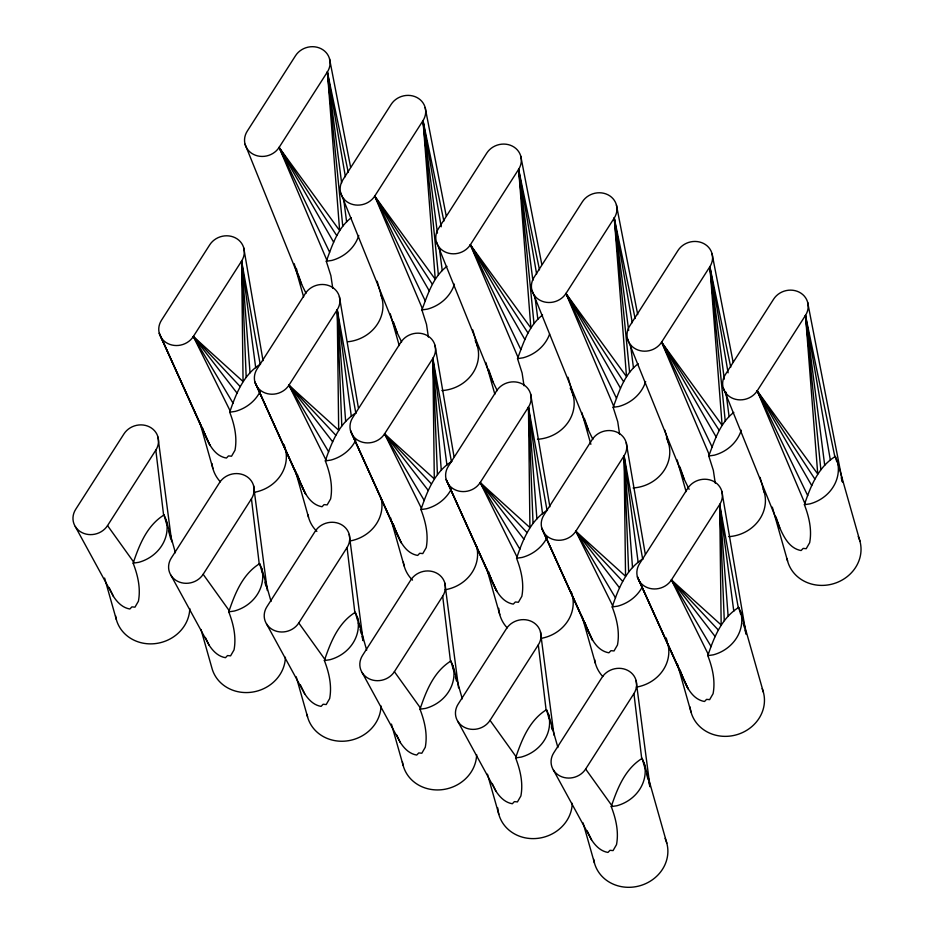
<?xml version="1.0" encoding="UTF-8"?>
<svg xmlns="http://www.w3.org/2000/svg" width="934" height="934" viewBox="0 0 934 934"><rect width="100%" height="100%" fill="white"/><g stroke="black" fill="none" stroke-linecap="round" stroke-linejoin="round"><path stroke-width="1.4" d="M75.269 526.507L113.469 596.464C117.404 602.43 122.506 607.754 129.861 609.015L131.892 606.878L134.975 607.158L138.419 601.204C140.836 588.35 137.858 575.379 133.142 563.155C139.306 544.954 146.895 525.597 164.022 514.961L166.042 519.631L175.429 552.776M161.057 337.419L210.045 445.506L159.294 333.333L205.06 435.244C209.286 444.864 214.937 456.072 226.437 458.057L228.468 455.92L231.55 456.212L234.994 450.246C237.411 437.404 234.434 424.421 229.717 412.209C235.882 393.996 243.47 374.639 260.598 364.003M332.773 288.373L330.881 275.647L326.293 261.251C332.177 245.619 337.454 228.27 351.336 217.657M170.887 575.192L209.088 645.149C213.022 651.126 218.124 656.439 225.479 657.699L227.511 655.563L230.593 655.843L234.037 649.889C236.454 637.035 233.477 624.064 228.76 611.852C234.924 593.639 242.513 574.282 259.64 563.646L261.66 568.327L271.047 601.461M256.675 386.104L305.663 494.191L254.912 382.029L300.678 483.929C304.904 493.549 310.555 504.757 322.055 506.742L324.086 504.605L327.169 504.897L330.613 498.931C333.029 486.089 330.052 473.106 325.336 460.894C331.5 442.681 339.089 423.324 356.216 412.688M428.391 337.057L426.499 324.332L421.911 309.948C427.795 294.303 433.072 276.954 446.954 266.342M266.505 623.889L304.706 693.834C308.652 699.764 313.672 705.147 321.098 706.384L323.129 704.248L326.211 704.54L329.655 698.574C332.072 685.731 329.095 672.749 324.378 660.536C330.543 642.323 338.131 622.966 355.259 612.33L357.29 617.012L366.665 650.157M352.293 434.789L401.293 542.888L350.53 430.714L396.296 532.613C400.523 542.234 406.185 553.442 417.673 555.438L419.705 553.29L422.787 553.582L426.231 547.616C428.648 534.773 425.671 521.791 420.954 509.579C427.118 491.377 434.707 472.02 451.834 461.373M524.009 385.754L522.118 373.016L517.529 358.633C523.414 342.988 528.691 325.639 542.572 315.027M362.135 672.573L400.336 742.518C404.27 748.496 409.361 753.82 416.716 755.069L418.759 752.932L421.829 753.224L425.274 747.258C427.702 734.416 424.713 721.433 419.996 709.221C426.161 691.008 433.75 671.651 450.877 661.015L452.908 665.697L462.283 698.842M447.911 483.473L496.911 591.572L446.148 479.399L491.926 581.31C496.141 590.918 501.803 602.126 513.291 604.123L515.334 601.986L518.405 602.267L521.849 596.312C524.278 583.458 521.289 570.487 516.572 558.263C522.736 540.062 530.325 520.705 547.452 510.069M619.627 434.438L617.736 421.701L613.148 407.317C619.032 391.673 624.309 374.336 638.191 363.723M457.753 721.258L495.954 791.203C499.888 797.181 504.979 802.504 512.334 803.765L514.377 801.617L517.448 801.909L520.892 795.943C523.32 783.101 520.331 770.118 515.615 757.906C521.779 739.705 529.368 720.347 546.495 709.7L548.527 714.382L557.902 747.527M543.53 532.17L592.53 640.257L541.767 528.084L587.544 629.995C591.759 639.603 597.421 650.823 608.91 652.808L610.953 650.671L614.023 650.951L617.467 644.997C619.896 632.143 616.907 619.172 612.202 606.96C618.355 588.747 625.943 569.39 643.071 558.754M715.246 483.123L713.354 470.397L708.778 456.002C714.662 440.358 719.927 423.02 733.809 412.408M553.372 769.943L591.572 839.899C595.507 845.865 600.597 851.189 607.952 852.45L609.995 850.314L613.066 850.594L616.51 844.64C618.938 831.785 615.95 818.814 611.245 806.591C617.397 788.389 624.986 769.032 642.113 758.396L644.145 763.066L666.806 843.168M639.148 580.855L688.148 688.942L637.385 576.768L683.163 678.679C687.377 688.3 693.04 699.508 704.528 701.492L706.571 699.356L709.642 699.648L713.086 693.682C715.514 680.839 712.525 667.857 707.82 655.645C713.973 637.432 721.562 618.074 738.701 607.439L740.72 612.12L763.382 692.211M723.173 387.68L779.738 527.722C783.953 537.342 789.615 548.55 801.115 550.546L803.147 548.398L806.217 548.69L809.661 542.724C812.09 529.882 809.101 516.899 804.396 504.687C810.549 486.486 818.137 467.128 835.276 456.481L837.296 461.162L859.957 541.265M326.842 260.189L279.103 147.42L327.39 71.941A18.762 16.999 -15.8 0 0 321.121 48.731A18.762 16.999 -15.8 0 0 295.518 55.713L247.23 131.192A18.762 16.999 -15.8 0 0 253.511 154.402A18.762 16.999 -15.8 0 0 279.103 147.42L339.637 230.581L327.39 71.941L348.265 172.44M230.266 411.147L193.326 336.52L241.614 261.041A18.762 16.999 -15.8 0 0 235.333 237.831A18.762 16.999 -15.8 0 0 209.741 244.813L161.454 320.292A18.762 16.999 -15.8 0 0 167.735 343.502A18.762 16.999 -15.8 0 0 193.326 336.52L243.062 381.527L241.614 261.041L260.212 364.447M107.538 525.608L155.826 450.13A18.762 16.999 -15.8 0 0 149.545 426.92A18.762 16.999 -15.8 0 0 123.953 433.901L75.666 509.38A18.762 16.999 -15.8 0 0 81.947 532.59A18.762 16.999 -15.8 0 0 107.538 525.608L133.69 562.093M422.46 308.874L374.721 196.105L423.009 120.626A18.762 16.999 -15.8 0 0 416.739 97.416A18.762 16.999 -15.8 0 0 391.136 104.398L342.848 179.877A18.762 16.999 -15.8 0 0 349.129 203.087A18.762 16.999 -15.8 0 0 374.721 196.105L435.256 279.266L423.009 120.626L443.883 221.125M325.884 459.832L288.945 385.205L337.232 309.726A18.762 16.999 -15.8 0 0 330.951 286.516A18.762 16.999 -15.8 0 0 305.36 293.498L257.072 368.977A18.762 16.999 -15.8 0 0 263.353 392.187A18.762 16.999 -15.8 0 0 288.945 385.205L338.68 430.212L337.232 309.726L355.831 413.132M203.157 574.293L251.444 498.826A18.762 16.999 -15.8 0 0 245.163 475.616A18.762 16.999 -15.8 0 0 219.572 482.586L171.284 558.065A18.762 16.999 -15.8 0 0 177.565 581.275A18.762 16.999 -15.8 0 0 203.157 574.293L229.309 610.778M518.078 357.559L470.351 244.79L518.639 169.323A18.762 16.999 -15.8 0 0 512.357 146.113A18.762 16.999 -15.8 0 0 486.766 153.094L438.478 228.561A18.762 16.999 -15.8 0 0 444.747 251.771A18.762 16.999 -15.8 0 0 470.351 244.79L530.874 327.951L518.639 169.323L539.502 269.821M421.503 508.516L384.563 433.89L432.851 358.411A18.762 16.999 -15.8 0 0 426.569 335.201A18.762 16.999 -15.8 0 0 400.978 342.183L352.69 417.661A18.762 16.999 -15.8 0 0 358.971 440.871A18.762 16.999 -15.8 0 0 384.563 433.89L434.298 478.897L432.851 358.411L451.449 461.816M298.775 622.978L347.063 547.511A18.762 16.999 -15.8 0 0 340.793 524.301A18.762 16.999 -15.8 0 0 315.19 531.283L266.902 606.75A18.762 16.999 -15.8 0 0 273.183 629.96A18.762 16.999 -15.8 0 0 298.775 622.978L324.927 659.462M613.696 406.255L565.969 293.486L614.257 218.007A18.762 16.999 -15.8 0 0 607.976 194.797A18.762 16.999 -15.8 0 0 582.384 201.779L534.096 277.258A18.762 16.999 -15.8 0 0 540.366 300.468A18.762 16.999 -15.8 0 0 565.969 293.486L626.504 376.636L614.257 218.007L635.12 318.506M517.121 557.201L480.181 482.574L528.469 407.096A18.762 16.999 -15.8 0 0 522.188 383.886A18.762 16.999 -15.8 0 0 496.596 390.867L448.308 466.346A18.762 16.999 -15.8 0 0 454.589 489.556A18.762 16.999 -15.8 0 0 480.181 482.574L529.928 527.593L528.469 407.096L547.067 510.501M394.393 671.674L442.693 596.196A18.762 16.999 -15.8 0 0 436.411 572.986A18.762 16.999 -15.8 0 0 410.808 579.967L362.52 655.446A18.762 16.999 -15.8 0 0 368.802 678.656A18.762 16.999 -15.8 0 0 394.393 671.674L420.545 708.159M709.326 454.94L661.587 342.171L709.875 266.692A18.762 16.999 -15.8 0 0 703.594 243.482A18.762 16.999 -15.8 0 0 678.002 250.464L629.714 325.943A18.762 16.999 -15.8 0 0 635.996 349.153A18.762 16.999 -15.8 0 0 661.587 342.171L722.122 425.32L709.875 266.692L730.738 367.19M612.739 605.886L575.799 531.259L624.087 455.792A18.762 16.999 -15.8 0 0 617.806 432.582A18.762 16.999 -15.8 0 0 592.214 439.552L543.927 515.031A18.762 16.999 -15.8 0 0 550.208 538.241A18.762 16.999 -15.8 0 0 575.799 531.259L625.546 576.278L624.087 455.792L642.697 559.186M490.023 720.359L538.311 644.88A18.762 16.999 -15.8 0 0 532.03 621.67A18.762 16.999 -15.8 0 0 506.438 628.652L458.15 704.131A18.762 16.999 -15.8 0 0 464.42 727.341A18.762 16.999 -15.8 0 0 490.023 720.359L516.163 756.844M804.945 503.624L757.205 390.856L805.493 315.377A18.762 16.999 -15.8 0 0 799.212 292.167A18.762 16.999 -15.8 0 0 773.621 299.149L725.333 374.627A18.762 16.999 -15.8 0 0 731.614 397.837A18.762 16.999 -15.8 0 0 757.205 390.856L817.74 474.005L805.493 315.377L834.891 456.924M708.369 654.571L671.418 579.956L719.705 504.477A18.762 16.999 -15.8 0 0 713.424 481.267A18.762 16.999 -15.8 0 0 687.833 488.248L639.545 563.716A18.762 16.999 -15.8 0 0 645.826 586.926A18.762 16.999 -15.8 0 0 671.418 579.956L721.165 624.963L719.705 504.477L738.315 607.882M585.641 769.044L633.929 693.565A18.762 16.999 -15.8 0 0 627.648 670.355A18.762 16.999 -15.8 0 0 602.056 677.337L553.769 752.816A18.762 16.999 -15.8 0 0 560.038 776.026A18.762 16.999 -15.8 0 0 585.641 769.044L611.793 805.528M326.293 261.251L331.885 260.423A37.523 33.998 -15.8 0 0 358.784 235.461M421.911 309.948L427.503 309.107A37.523 33.998 -15.8 0 0 454.414 284.146M517.529 358.633L523.122 357.804A37.523 33.998 -15.8 0 0 549.612 334.068M229.717 412.209L235.31 411.38A37.523 33.998 -15.8 0 0 260.259 391.299M613.148 407.317L618.74 406.488A37.523 33.998 -15.8 0 0 645.651 381.527M325.336 460.894L330.928 460.065A37.523 33.998 -15.8 0 0 355.877 439.996M708.778 456.002L714.358 455.173A37.523 33.998 -15.8 0 0 741.269 430.212M420.954 509.579L426.546 508.75A37.523 33.998 -15.8 0 0 451.496 488.68M133.142 563.155L138.734 562.326A37.523 33.998 -15.8 0 0 166.042 519.631M804.396 504.687L809.976 503.858A37.523 33.998 -15.8 0 0 837.296 461.162M516.572 558.263L522.164 557.435A37.523 33.998 -15.8 0 0 547.114 537.365M228.76 611.852L234.352 611.023A37.523 33.998 -15.8 0 0 261.66 568.327M612.202 606.96L617.783 606.131A37.523 33.998 -15.8 0 0 642.125 587.241M324.378 660.536L329.971 659.708A37.523 33.998 -15.8 0 0 357.29 617.012M707.82 655.645L713.401 654.816A37.523 33.998 -15.8 0 0 740.72 612.12M419.996 709.221L425.589 708.392A37.523 33.998 -15.8 0 0 452.908 665.697M515.615 757.906L521.207 757.077A37.523 33.998 -15.8 0 0 548.527 714.382M611.245 806.591L616.825 805.762A37.523 33.998 -15.8 0 0 644.145 763.066M711.148 646.608L671.418 579.956L718.269 629.983M615.529 597.912L575.799 531.259L622.651 581.298M519.911 549.227L480.181 482.574L527.033 532.613M424.293 500.542L384.563 433.89L431.415 483.917M328.675 451.858L288.945 385.205L335.796 435.232M233.056 403.173L193.326 336.52L240.178 386.548M671.418 579.956L715.164 636.556M575.799 531.259L619.546 587.871M480.181 482.574L523.927 539.187M384.563 433.89L428.297 490.502M288.945 385.205L332.679 441.817M193.326 336.52L237.061 393.132M807.723 495.65L757.205 390.856L814.845 479.025M712.105 446.966L661.587 342.171L719.227 430.341M616.487 398.281L565.969 293.486L623.608 381.656M520.868 349.585L470.351 244.79L527.99 332.971M425.25 300.9L374.721 196.105L432.372 284.286M329.632 252.215L279.103 147.42L336.754 235.602M757.205 390.856L811.739 485.61M661.587 342.171L716.121 436.925M565.969 293.486L620.503 388.24M470.351 244.79L524.885 339.544M374.721 196.105L429.255 290.859M279.103 147.42L333.636 242.175M627.555 338.995L684.12 479.037L689.105 489.299M531.925 290.299L588.502 430.352L592.856 439.33M436.306 241.614L492.872 381.667L497.238 390.646M340.688 192.929L397.254 332.983L401.62 341.961M587.206 830.91L591.572 839.899M245.07 144.245L301.635 284.298L306.002 293.276M492.206 783.509L495.954 791.203M396.588 734.824L400.336 742.518M300.351 684.856L304.706 693.834M205.352 637.455L209.088 645.149M109.115 587.486L113.469 596.464M779.738 527.722L775.921 516.759M684.12 479.037L679.905 466.883M683.163 678.679L680.139 670.11M588.502 430.352L584.287 418.198M587.544 629.995L584.918 622.616M492.872 381.667L488.669 369.502M491.926 581.31L488.505 571.538M397.254 332.983L393.447 322.02M396.296 532.613L393.284 524.044M301.635 284.298L297.829 273.323M300.678 483.929L297.269 474.168M205.06 435.244L202.445 427.877M296.276 268.268L297.432 272.133M835.276 456.481L836.782 461.735M738.701 607.439L740.58 614M642.113 758.396L645.137 768.88M546.495 709.7L549.134 718.888M450.877 661.015L453.889 671.511M355.259 612.33L357.524 620.199M358.271 622.826L359.403 626.761M259.64 563.646L262.279 572.822M164.022 514.961L167.034 525.445M772.325 507.15L787.572 561.007M760.043 477.379L764.339 492.58M677.103 459.843L686.093 491.611M664.81 430.084L668.721 443.883M677.313 663.619L690.997 711.965M666.199 638.004L667.378 642.148M581.87 412.536L590.86 444.304M568.024 377.254L573.102 395.199M582.092 616.323L595.378 663.268M571.363 592.074L572.145 594.841A37.523 33.998 -15.8 0 1 540.728 638.436M485.867 362.474L494.845 394.23M472.791 329.947L477.484 346.514M583.085 822.866L594.421 862.911M486.859 569.016L499.76 614.584M390.237 313.777L399.227 345.545M377.173 281.251L381.866 297.829M487.466 774.181L498.803 814.226M390.459 517.564L404.13 565.899M294.233 263.715L303.608 296.86M391.451 724.107L403.184 765.541M295.226 470.257L308.512 517.214M284.111 444.642L285.29 448.775M296.23 676.8L307.555 716.857M200.004 422.95L212.894 468.529M200.997 629.493L211.936 668.16A37.523 33.998 -15.8 0 0 252.215 692.129A37.523 33.998 -15.8 0 0 285.395 657.256M104.596 578.053L116.318 619.476M841.242 477.718L842.328 481.839M743.219 623.176L744.305 627.298M745.028 630.041L746.114 634.163L721.865 491.424M646.643 774.123L648.091 779.621M648.815 782.365L649.901 786.486M551.387 726.815L552.111 729.559M455.395 676.753L456.493 680.874M360.139 629.446L361.236 633.567M361.96 636.311L363.046 640.432M264.882 582.127L265.98 586.248M168.54 530.699L170.724 538.941M807.653 302.324L842.503 481.734M712.035 253.639L733.05 361.855M616.417 204.955L637.712 314.595M520.798 156.27L541.813 264.485M425.18 107.585L446.195 215.801M329.55 58.889L350.577 167.104M820.846 469.65L805.493 315.377L830.373 460.24M725.228 420.965L709.875 266.692L728.111 372.829M629.609 372.281L614.257 218.007L632.236 322.709M626.247 442.739L645.254 554.037M533.991 323.596L518.639 169.323L536.618 274.024M530.629 394.055L549.881 506.777M438.373 274.9L423.009 120.626L441.245 226.775M435.011 345.358L454.017 456.656M342.755 226.215L327.39 71.941L345.382 176.654M339.392 296.673L358.399 407.971M243.774 247.989L263.026 360.711M724.27 620.608L719.705 504.477L733.797 611.198M628.652 571.923L624.087 455.792L638.179 562.513M636.089 680.512L649.994 786.673M533.034 523.227L528.469 407.096L542.561 513.828M540.471 631.828L553.99 735.116M437.416 474.542L432.851 358.411L446.942 465.132M444.853 583.143L458.559 687.868M341.797 425.857L337.232 309.726L351.324 416.447M349.234 534.458L363.128 640.607M246.179 377.173L241.614 261.041L255.706 367.762M253.604 485.773L267.322 590.486M157.986 437.089L171.704 541.802M805.493 315.377L824.71 465.33M709.875 266.692L724.282 379.157M725.951 392.128L729.092 416.646M614.257 218.007L628.664 330.473M630.52 344.891L633.474 367.961M518.639 169.323L532.859 280.34M534.902 296.195L537.856 319.265M423.009 120.626L437.427 233.091M439.272 247.51L442.237 270.58M327.39 71.941L341.622 182.971M343.654 198.825L346.619 221.895M633.929 693.565L641.74 758.828M538.311 644.88L546.121 710.144M442.693 596.196L450.492 661.459M347.063 547.511L354.873 612.774M251.444 498.826L259.255 564.078M155.826 450.13L163.637 515.393M719.705 504.477L728.135 616.277M624.087 455.792L632.516 567.592M528.469 407.096L536.898 518.907M432.851 358.411L441.28 470.222M337.232 309.726L345.662 421.538M241.614 261.041L250.043 372.853M858.229 536.478A37.523 33.998 -15.8 0 1 834.004 583.563A37.523 33.998 -15.8 0 1 787.012 558.532M762.167 688.603A37.523 33.998 -15.8 0 1 735.385 735.093A37.523 33.998 -15.8 0 1 690.074 706.956M665.078 838.382A37.523 33.998 -15.8 0 1 640.175 885.677A37.523 33.998 -15.8 0 1 593.65 859.175M763.125 488.961A37.523 33.998 -15.8 0 1 728.742 536.641M667.763 643.526A37.523 33.998 -15.8 0 1 636.346 687.12M602.815 676.543A37.523 33.998 -15.8 0 1 594.608 659.544M572.25 803.31A37.523 33.998 -15.8 0 1 535.591 838.545A37.523 33.998 -15.8 0 1 497.775 807.945M666.432 437.953A37.523 33.998 -15.8 0 1 633.124 487.957M507.197 627.858A37.523 33.998 -15.8 0 1 498.733 608.303M476.632 754.625A37.523 33.998 -15.8 0 1 441.373 789.755A37.523 33.998 -15.8 0 1 402.414 761.805M570.219 388.135A37.523 33.998 -15.8 0 1 537.505 439.272M476.527 546.157A37.523 33.998 -15.8 0 1 445.109 589.751M412.489 580.096A37.523 33.998 -15.8 0 1 403.371 562.163M381.014 705.941A37.523 33.998 -15.8 0 1 346.456 740.989A37.523 33.998 -15.8 0 1 306.994 714.382M475.196 340.571A37.523 33.998 -15.8 0 1 441.875 390.587M380.909 497.472A37.523 33.998 -15.8 0 1 349.491 541.066M316.871 531.411A37.523 33.998 -15.8 0 1 307.951 514.739M381.107 295.413A37.523 33.998 -15.8 0 1 347.658 341.786M285.594 450.001A37.523 33.998 -15.8 0 1 253.873 492.37M220.342 481.792A37.523 33.998 -15.8 0 1 211.971 463.521M189.777 608.559A37.523 33.998 -15.8 0 1 154.519 643.689A37.523 33.998 -15.8 0 1 115.559 615.74"/></g></svg>
